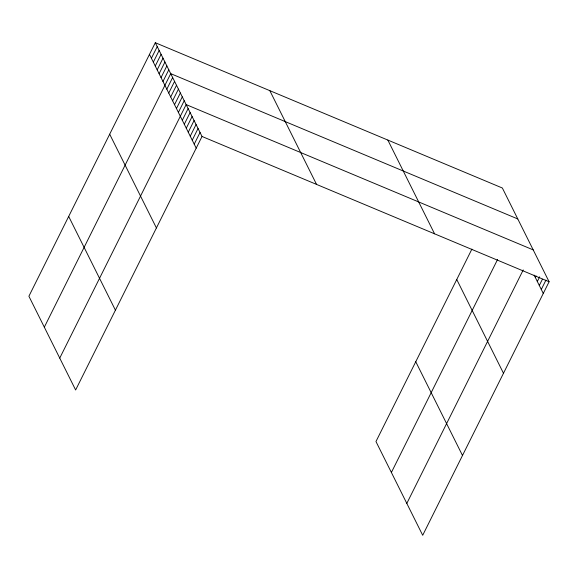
<?xml version="1.0" encoding="UTF-8"?>
<svg xmlns="http://www.w3.org/2000/svg" width="578" height="578" viewBox="0 0 578 578"><rect width="100%" height="100%" fill="white"/><g stroke="black" fill="none" stroke-linecap="round" stroke-linejoin="round"><path stroke-width="0.87" d="M155.301 42.714L28.9 296.239L75.631 389.984L202.033 136.466L155.301 42.714L502.369 188.016L549.1 281.761L422.699 535.286L375.967 441.534L471.908 249.104M151.407 58.262L157.23 46.58M153.329 62.135L159.16 50.452M155.258 66L161.081 54.318M157.187 69.866L163.01 58.183M159.116 73.731L164.94 62.048M161.045 77.604L166.869 65.921M162.967 81.469L168.798 69.786M44.318 327.177L170.727 73.652L517.787 218.954M166.825 89.2L172.649 77.517M168.754 93.072L174.578 81.39M170.683 96.938L176.507 85.255M172.605 100.803L178.436 89.12M174.534 104.669L180.365 92.986M176.463 108.541L182.287 96.858M178.392 112.407L184.216 100.724M59.744 358.114L186.145 104.589L533.212 249.891M182.308 120.26L188.132 108.577M184.295 124.241L190.119 112.558M186.275 128.229L192.106 116.539M188.262 132.21L194.092 120.527M190.249 136.198L196.072 124.508M192.236 140.179L198.059 128.497M194.222 144.16L200.046 132.478M391.385 472.472L497.564 259.515M406.811 503.409L523.22 269.933M535.329 277.512L536.109 275.952M537.316 281.493L539.65 276.819M539.303 285.481L542.41 279.246M541.29 289.462L545.95 280.113M202.033 136.466L549.1 281.761M534.137 275.121L543.277 293.443M387.838 140.064L434.569 233.815M456.75 279.506L503.481 373.251M415.755 361.727L462.487 455.478M269.832 90.667L316.563 184.411M149.478 54.397L196.209 148.149M109.683 134.204L156.421 227.956M68.688 216.432L115.419 310.176"/></g></svg>
